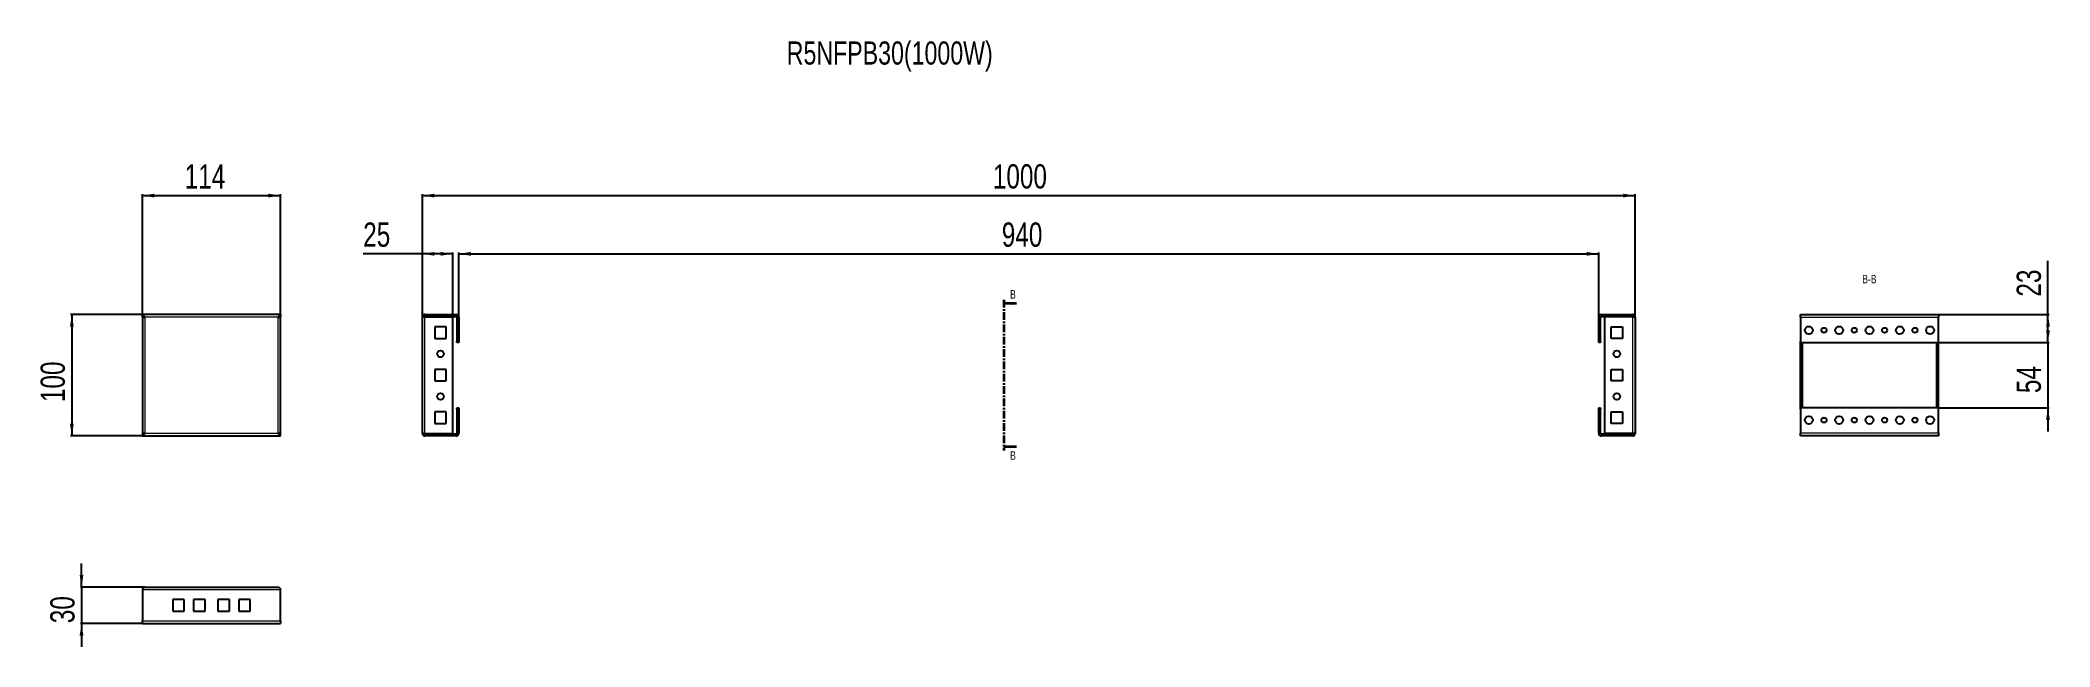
# Model space of a CAD drawing. Header units: millimetres. Extents: x 36 to 1693, y -892 to 559.
# Drawn here: x 36 to 1693, y 59 to 559 of the extents above.
import ezdxf

# ---------------------------------------------------------------- set-up
doc = ezdxf.new("R2010")
doc.units = ezdxf.units.MM
doc.linetypes.add('CENTER', pattern=[10.16, 6.35, -1.27, 1.27, -1.27])
doc.layers.add('FORMAT', color=7, linetype='Continuous')
doc.styles.add('SLDTEXTSTYLE0', font='TXT', dxfattribs={"width": 0.75})
doc.dimstyles.new('SLDDIMSTYLE0', dxfattribs={"dimtxt": 20, "dimasz": 10, "dimexe": 0, "dimexo": 0.0625, "dimgap": 5, "dimtad": 2, "dimdec": 1, "dimrnd": 1e-09, "dimzin": 12, "dimdsep": 46, "dimtxsty": 'SLDTEXTSTYLE0', "dimsah": 1, "dimcen": 0.09, "dimadec": 0, "dimazin": 3, "dimtfac": 1, "dimtofl": 0, "dimtmove": 0, "dimatfit": 3, "dimfxl": 0, "dimfrac": 2, "dimtolj": 1, "dimtzin": 12, "dimarcsym": 0})
doc.dimstyles.new('SLDDIMSTYLE1', dxfattribs={"dimtxt": 20, "dimasz": 10, "dimexe": 0, "dimexo": 0.0625, "dimgap": 5, "dimtad": 2, "dimdec": 1, "dimrnd": 1e-09, "dimzin": 12, "dimdsep": 46, "dimtxsty": 'SLDTEXTSTYLE0', "dimsah": 1, "dimcen": 0.09, "dimadec": 0, "dimazin": 3, "dimtfac": 1, "dimtmove": 0, "dimatfit": 0, "dimfxl": 0, "dimfrac": 2, "dimtolj": 1, "dimtzin": 12, "dimarcsym": 0})

# ---------------------------------------------------------------- blocks, each defined once
blk = doc.blocks.new('_D')
at = {"layer": 'FORMAT'}
for p, q in [((120.2, 330.6), (120.2, 431.6)), ((234.2, 330.6), (234.2, 431.6)), ((120.2, 430.6), (234.2, 430.6))]:
    blk.add_line(p, q, dxfattribs=at)
for points in [[(120.2, 430.6), (130.2, 429), (130.2, 432.1)], [(234.2, 430.6), (224.2, 432.1), (224.2, 429)]]:
    blk.add_solid(points, dxfattribs=at)
at = {"layer": 'FORMAT', "insert": (155.1, 456.4), "char_height": 20, "attachment_point": 1, "style": 'SLDTEXTSTYLE0'}
blk.add_mtext('114', dxfattribs=at)
blk = doc.blocks.new('_D_1')
at = {"layer": 'FORMAT'}
for p, q in [((120.2, 332.6), (61.1, 332.6)), ((62.1, 332.6), (62.1, 232.6)), ((120.2, 232.6), (61.1, 232.6))]:
    blk.add_line(p, q, dxfattribs=at)
for points in [[(62.1, 332.6), (60.5, 322.6), (63.6, 322.6)], [(62.1, 232.6), (63.6, 242.6), (60.5, 242.6)]]:
    blk.add_solid(points, dxfattribs=at)
at = {"layer": 'FORMAT', "insert": (36.3, 260.4), "char_height": 20, "attachment_point": 1, "rotation": 90, "style": 'SLDTEXTSTYLE0'}
blk.add_mtext('100', dxfattribs=at)
blk = doc.blocks.new('_D_2')
at = {"layer": 'FORMAT'}
for p, q in [((351.1, 330.5), (351.1, 431.6)), ((1351.1, 330.5), (1351.1, 431.6)), ((351.1, 430.6), (1351.1, 430.6))]:
    blk.add_line(p, q, dxfattribs=at)
for points in [[(351.1, 430.6), (361.1, 429), (361.1, 432.1)], [(1351.1, 430.6), (1341.1, 432.1), (1341.1, 429)]]:
    blk.add_solid(points, dxfattribs=at)
at = {"layer": 'FORMAT', "insert": (821.5, 456.4), "char_height": 20, "attachment_point": 1, "style": 'SLDTEXTSTYLE0'}
blk.add_mtext('1000', dxfattribs=at)
blk = doc.blocks.new('_D_3')
at = {"layer": 'FORMAT'}
for p, q in [((381.1, 330.5), (381.1, 383.6)), ((381.1, 382.6), (1321.1, 382.6)), ((1321.1, 330.5), (1321.1, 383.6))]:
    blk.add_line(p, q, dxfattribs=at)
for points in [[(381.1, 382.6), (391.1, 381), (391.1, 384.1)], [(1321.1, 382.6), (1311.1, 384.1), (1311.1, 381)]]:
    blk.add_solid(points, dxfattribs=at)
at = {"layer": 'FORMAT', "insert": (828.9, 408.4), "char_height": 20, "attachment_point": 1, "style": 'SLDTEXTSTYLE0'}
blk.add_mtext('940', dxfattribs=at)
blk = doc.blocks.new('_D_4')
at = {"layer": 'FORMAT'}
for p, q in [((351.1, 382.6), (302.3, 382.6)), ((351.1, 330.5), (351.1, 383.6)), ((376.1, 382.6), (351.1, 382.6)), ((376.1, 330.6), (376.1, 383.6))]:
    blk.add_line(p, q, dxfattribs=at)
for points in [[(351.1, 382.6), (361.1, 381), (361.1, 384.1)], [(376.1, 382.6), (366.1, 384.1), (366.1, 381)]]:
    blk.add_solid(points, dxfattribs=at)
at = {"layer": 'FORMAT', "insert": (302.3, 408.4), "char_height": 20, "attachment_point": 1, "style": 'SLDTEXTSTYLE0'}
blk.add_mtext('25', dxfattribs=at)
blk = doc.blocks.new('_D_5')
at = {"layer": 'FORMAT'}
for p, q in [((70.1, 108), (70.1, 127.3)), ((122.3, 108), (69.1, 108)), ((70.1, 108), (70.1, 78)), ((120.2, 78), (69.1, 78)), ((70.1, 78), (70.1, 58.8))]:
    blk.add_line(p, q, dxfattribs=at)
for points in [[(70.1, 108), (71.6, 118), (68.5, 118)], [(70.1, 78), (68.5, 68), (71.6, 68)]]:
    blk.add_solid(points, dxfattribs=at)
at = {"layer": 'FORMAT', "insert": (44.3, 78.2), "char_height": 20, "attachment_point": 1, "rotation": 90, "style": 'SLDTEXTSTYLE0'}
blk.add_mtext('30', dxfattribs=at)
blk = doc.blocks.new('_D_6')
at = {"layer": 'FORMAT'}
for p, q in [((1691.5, 309.6), (1691.5, 328.8)), ((1600.4, 309.6), (1692.5, 309.6)), ((1691.5, 309.6), (1691.5, 255.6)), ((1600.4, 255.6), (1692.5, 255.6)), ((1691.5, 255.6), (1691.5, 236.3))]:
    blk.add_line(p, q, dxfattribs=at)
for points in [[(1691.5, 309.6), (1693.1, 319.6), (1690, 319.6)], [(1691.5, 255.6), (1690, 245.6), (1693.1, 245.6)]]:
    blk.add_solid(points, dxfattribs=at)
at = {"layer": 'FORMAT', "insert": (1665.7, 267.8), "char_height": 20, "attachment_point": 1, "rotation": 90, "style": 'SLDTEXTSTYLE0'}
blk.add_mtext('54', dxfattribs=at)
blk = doc.blocks.new('_D_7')
at = {"layer": 'FORMAT'}
for p, q in [((1691.5, 332.6), (1691.5, 376.9)), ((1601.4, 332.6), (1692.5, 332.6)), ((1691.5, 309.6), (1691.5, 332.6)), ((1600.4, 309.6), (1692.5, 309.6))]:
    blk.add_line(p, q, dxfattribs=at)
for points in [[(1691.5, 332.6), (1690, 322.6), (1693.1, 322.6)], [(1691.5, 309.6), (1693.1, 319.6), (1690, 319.6)]]:
    blk.add_solid(points, dxfattribs=at)
at = {"layer": 'FORMAT', "insert": (1665.7, 347.3), "char_height": 20, "attachment_point": 1, "rotation": 90, "style": 'SLDTEXTSTYLE0'}
blk.add_mtext('23', dxfattribs=at)

msp = doc.modelspace()

# ---------------------------------------------------------------- linework, layer by layer
at = {"color": 7, "linetype": 'Continuous', "lineweight": 25}
for p, q in [((234.22, 332.57), (120.22, 332.57)), ((120.22, 331.07), (120.22, 332.57)), ((234.22, 332.57), (234.22, 331.07)), ((353.19, 332.57), (353.19, 331.07)), ((353.19, 332.57), (378.99, 332.57)), ((1323.19, 332.57), (1348.99, 332.57)), ((1348.99, 331.07), (1348.99, 332.57)), ((1487.35, 332.57), (1601.35, 332.57)), ((1487.35, 330.47), (1487.35, 332.57)), ((1601.35, 332.57), (1601.35, 330.47)), ((120.22, 331.07), (120.22, 330.57)), ((120.22, 330.57), (120.22, 234.57)), ((120.22, 330.57), (121.72, 330.57)), ((234.22, 330.57), (232.72, 330.57)), ((234.22, 330.57), (234.22, 331.07)), ((234.22, 234.57), (234.22, 330.57)), ((351.09, 234.67), (351.09, 330.47)), ((353.19, 331.07), (378.99, 331.07)), ((353.19, 330.57), (376.09, 330.57)), ((361.34, 322.32), (361.34, 312.82)), ((370.84, 322.32), (361.34, 322.32)), ((370.84, 312.82), (370.84, 322.32)), ((376.09, 234.57), (376.09, 330.57)), ((379.59, 330.47), (379.59, 310.57)), ((381.09, 330.47), (381.09, 310.57)), ((1321.09, 310.57), (1321.09, 330.47)), ((1322.59, 310.57), (1322.59, 330.47)), ((1323.19, 331.07), (1348.99, 331.07)), ((1326.09, 234.57), (1326.09, 330.57)), ((1348.99, 330.57), (1326.09, 330.57)), ((1331.34, 322.32), (1340.84, 322.32)), ((1331.34, 312.82), (1331.34, 322.32)), ((1340.84, 322.32), (1340.84, 312.82)), ((1351.09, 330.47), (1351.09, 234.67)), ((1487.35, 330.47), (1487.35, 310.57)), ((1601.35, 310.57), (1601.35, 330.47)), ((361.34, 312.82), (370.84, 312.82)), ((379.59, 310.57), (381.09, 310.57)), ((379.59, 309.57), (379.59, 310.57)), ((381.09, 309.57), (379.59, 309.57)), ((381.09, 310.57), (381.09, 309.57)), ((1321.09, 310.57), (1322.59, 310.57)), ((1321.09, 309.57), (1321.09, 310.57)), ((1322.59, 309.57), (1321.09, 309.57)), ((1322.59, 310.57), (1322.59, 309.57)), ((1340.84, 312.82), (1331.34, 312.82)), ((1487.35, 310.57), (1488.35, 309.57)), ((1487.35, 254.57), (1487.35, 310.57)), ((1488.35, 309.57), (1600.35, 309.57)), ((1488.85, 255.57), (1488.85, 309.57)), ((1599.85, 255.57), (1599.85, 309.57)), ((1600.35, 309.57), (1601.35, 310.57)), ((1601.35, 254.57), (1601.35, 310.57)), ((361.34, 287.32), (361.34, 277.82)), ((370.84, 287.32), (361.34, 287.32)), ((370.84, 277.82), (370.84, 287.32)), ((1331.34, 287.32), (1340.84, 287.32)), ((1331.34, 277.82), (1331.34, 287.32)), ((1340.84, 287.32), (1340.84, 277.82)), ((361.34, 277.82), (370.84, 277.82)), ((1340.84, 277.82), (1331.34, 277.82)), ((370.84, 252.32), (361.34, 252.32)), ((361.34, 252.32), (361.34, 242.82)), ((370.84, 242.82), (370.84, 252.32)), ((379.59, 254.57), (379.59, 255.57)), ((379.59, 255.57), (381.09, 255.57)), ((379.59, 254.57), (379.59, 234.67)), ((381.09, 254.57), (379.59, 254.57)), ((381.09, 255.57), (381.09, 254.57)), ((381.09, 254.57), (381.09, 234.67)), ((1321.09, 255.57), (1322.59, 255.57)), ((1321.09, 254.57), (1321.09, 255.57)), ((1321.09, 234.67), (1321.09, 254.57)), ((1322.59, 254.57), (1321.09, 254.57)), ((1322.59, 255.57), (1322.59, 254.57)), ((1322.59, 234.67), (1322.59, 254.57)), ((1331.34, 252.32), (1340.84, 252.32)), ((1331.34, 242.82), (1331.34, 252.32)), ((1340.84, 252.32), (1340.84, 242.82)), ((1488.35, 255.57), (1487.35, 254.57)), ((1487.35, 254.57), (1487.35, 234.67)), ((1600.35, 255.57), (1488.35, 255.57)), ((1601.35, 254.57), (1600.35, 255.57)), ((1601.35, 234.67), (1601.35, 254.57)), ((121.72, 234.57), (120.22, 234.57)), ((120.22, 234.57), (120.22, 234.07)), ((120.22, 234.07), (120.22, 232.57)), ((120.22, 232.57), (234.22, 232.57)), ((232.72, 234.57), (234.22, 234.57)), ((234.22, 234.07), (234.22, 234.57)), ((234.22, 232.57), (234.22, 234.07)), ((353.19, 234.57), (376.09, 234.57)), ((353.19, 232.57), (353.19, 234.07)), ((378.99, 234.07), (353.19, 234.07)), ((378.99, 232.57), (353.19, 232.57)), ((361.34, 242.82), (370.84, 242.82)), ((1348.99, 234.07), (1323.19, 234.07)), ((1348.99, 232.57), (1323.19, 232.57)), ((1348.99, 234.57), (1326.09, 234.57)), ((1340.84, 242.82), (1331.34, 242.82)), ((1348.99, 234.07), (1348.99, 232.57)), ((1487.35, 232.57), (1487.35, 234.67)), ((1601.35, 232.57), (1487.35, 232.57)), ((1601.35, 234.67), (1601.35, 232.57)), ((120.22, 105.92), (120.22, 80.12)), ((122.32, 108.02), (232.12, 108.02)), ((234.22, 80.12), (234.22, 105.92)), ((145.22, 97.77), (145.22, 88.27)), ((154.72, 97.77), (145.22, 97.77)), ((145.22, 88.27), (154.72, 88.27)), ((154.72, 88.27), (154.72, 97.77)), ((162.37, 97.77), (162.37, 88.27)), ((171.87, 97.77), (162.37, 97.77)), ((162.37, 88.27), (171.87, 88.27)), ((171.87, 88.27), (171.87, 97.77)), ((182.57, 97.77), (182.57, 88.27)), ((192.07, 97.77), (182.57, 97.77)), ((182.57, 88.27), (192.07, 88.27)), ((192.07, 88.27), (192.07, 97.77)), ((199.72, 97.77), (199.72, 88.27)), ((209.22, 97.77), (199.72, 97.77)), ((199.72, 88.27), (209.22, 88.27)), ((209.22, 88.27), (209.22, 97.77)), ((120.22, 78.02), (120.22, 80.12)), ((120.22, 78.02), (234.22, 78.02)), ((234.22, 80.12), (234.22, 78.02))]:
    msp.add_line(p, q, dxfattribs=at)
at = {"color": 8, "linetype": 'Continuous', "lineweight": 18}
for p, q in [((378.99, 331.07), (378.99, 332.57)), ((1323.19, 331.07), (1323.19, 332.57)), ((232.12, 330.47), (122.32, 330.47)), ((122.32, 330.47), (122.32, 234.67)), ((232.12, 234.67), (232.12, 330.47)), ((353.19, 234.57), (353.19, 330.57)), ((379.59, 330.47), (381.09, 330.47)), ((1322.59, 330.47), (1321.09, 330.47)), ((1348.99, 330.57), (1348.99, 234.57)), ((1487.35, 330.47), (1601.35, 330.47)), ((1489.45, 255.57), (1489.45, 309.57)), ((1599.25, 309.57), (1599.25, 255.57)), ((122.32, 234.67), (232.12, 234.67)), ((378.99, 234.07), (378.99, 232.57)), ((379.59, 234.67), (381.09, 234.67)), ((1322.59, 234.67), (1321.09, 234.67)), ((1323.19, 234.07), (1323.19, 232.57)), ((1601.35, 234.67), (1487.35, 234.67)), ((120.22, 105.92), (234.22, 105.92)), ((120.22, 80.12), (234.22, 80.12))]:
    msp.add_line(p, q, dxfattribs=at)
at = {"color": 7, "linetype": 'CENTER', "lineweight": 35}
msp.add_line((830.46, 344.57), (830.46, 220.56), dxfattribs=at)
at = {"color": 7, "linetype": 'Continuous', "lineweight": 35}
for p, q in [((841.1, 341.57), (830.46, 341.57)), ((841.1, 223.56), (830.46, 223.56))]:
    msp.add_line(p, q, dxfattribs=at)
at = {"color": 7, "linetype": 'Continuous', "lineweight": 25}
for centre, radius in [((1494.35, 319.57), 3.25), ((1506.85, 319.57), 2.1), ((1519.35, 319.57), 3.25), ((1531.85, 319.57), 2.1), ((1544.35, 319.57), 3.25), ((1556.85, 319.57), 2.1), ((1569.35, 319.57), 3.25), ((1581.85, 319.57), 2.1), ((1594.35, 319.57), 3.25), ((366.09, 300.07), 2.75), ((1336.09, 300.07), 2.75), ((366.09, 265.07), 2.75), ((1336.09, 265.07), 2.75), ((1494.35, 245.57), 3.25), ((1519.35, 245.57), 3.25), ((1544.35, 245.57), 3.25), ((1569.35, 245.57), 3.25), ((1594.35, 245.57), 3.25), ((1506.85, 245.57), 2.1), ((1531.85, 245.57), 2.1), ((1556.85, 245.57), 2.1), ((1581.85, 245.57), 2.1)]:
    msp.add_circle(centre, radius, dxfattribs=at)
for centre, radius, start, end in [((378.99, 330.47), 2.1, 0, 90), ((1323.19, 330.47), 2.1, 90, 180), ((378.99, 330.47), 0.6, 0, 90), ((1323.19, 330.47), 0.6, 90, 180), ((378.99, 234.67), 2.1, 270, 0), ((378.99, 234.67), 0.6, 270, 360), ((1323.19, 234.67), 2.1, 180, 270), ((1323.19, 234.67), 0.6, 180, 270)]:
    msp.add_arc(centre, radius, start, end, dxfattribs=at)
for points, knots in [([(122.32, 330.47), (122.14, 330.75), (121.78, 331.31), (121.25, 332.01), (120.73, 332.48), (120.38, 332.54), (120.22, 332.57)], [0, 0, 0, 0, 0.2547527, 0.5096447, 0.7645377, 1, 1, 1, 1]), ([(1351.09, 330.47), (1351.06, 330.75), (1350.99, 331.31), (1350.49, 332.01), (1349.79, 332.48), (1349.25, 332.54), (1348.99, 332.57)], [0, 0, 0, 0, 0.2547527, 0.5096447, 0.7645377, 1, 1, 1, 1]), ([(122.32, 330.47), (122.14, 330.55), (121.77, 330.71), (121.08, 330.98), (120.56, 331.03), (120.22, 331.07)], [0, 0, 0, 0, 0.2598775, 0.5197391, 1, 1, 1, 1]), ([(1349.59, 330.47), (1349.58, 330.55), (1349.56, 330.71), (1349.37, 330.98), (1349.14, 331.03), (1348.99, 331.07)], [0, 0, 0, 0, 0.2598775, 0.5197391, 1, 1, 1, 1]), ([(232.12, 108.02), (232.3, 107.99), (232.65, 107.92), (233.19, 107.42), (233.71, 106.72), (234.06, 106.18), (234.22, 105.92)], [0, 0, 0, 0, 0.2547527, 0.5096447, 0.7645377, 1, 1, 1, 1])]:
    msp.add_open_spline(points, degree=3, knots=knots, dxfattribs=at)
for points in [[(234.22, 332.57), (234.04, 332.53), (233.69, 332.47), (233.17, 331.99), (232.64, 331.29), (232.29, 330.74), (232.12, 330.47)], [(353.19, 332.57), (352.92, 332.53), (352.37, 332.47), (351.67, 331.99), (351.19, 331.29), (351.12, 330.74), (351.09, 330.47)], [(120.22, 330.57), (120.25, 330.56), (120.31, 330.54), (120.8, 330.52), (121.49, 330.49), (122.04, 330.47), (122.32, 330.47)], [(234.22, 331.07), (233.87, 331.03), (233.17, 330.95), (232.47, 330.63), (232.12, 330.47)], [(232.12, 330.47), (232.39, 330.47), (232.95, 330.49), (233.64, 330.52), (234.13, 330.54), (234.19, 330.56), (234.22, 330.57)], [(351.09, 330.47), (351.12, 330.47), (351.19, 330.49), (351.67, 330.52), (352.37, 330.54), (352.92, 330.56), (353.19, 330.57)], [(353.19, 331.07), (353.03, 331.03), (352.7, 330.95), (352.63, 330.63), (352.59, 330.47)], [(1348.99, 330.57), (1349.27, 330.56), (1349.82, 330.54), (1350.51, 330.52), (1351, 330.49), (1351.06, 330.47), (1351.09, 330.47)], [(120.22, 234.07), (120.57, 234.1), (121.27, 234.18), (121.97, 234.5), (122.32, 234.67)], [(120.22, 232.57), (120.39, 232.6), (120.74, 232.66), (121.27, 233.15), (121.79, 233.84), (122.14, 234.39), (122.32, 234.67)], [(122.32, 234.67), (122.04, 234.66), (121.49, 234.64), (120.8, 234.62), (120.31, 234.59), (120.25, 234.57), (120.22, 234.57)], [(232.12, 234.67), (232.29, 234.39), (232.64, 233.84), (233.17, 233.15), (233.69, 232.66), (234.04, 232.6), (234.22, 232.57)], [(234.22, 234.57), (234.19, 234.57), (234.13, 234.59), (233.64, 234.62), (232.95, 234.64), (232.39, 234.66), (232.12, 234.67)], [(232.12, 234.67), (232.47, 234.5), (233.17, 234.18), (233.87, 234.1), (234.22, 234.07)], [(353.19, 234.57), (352.92, 234.57), (352.37, 234.59), (351.67, 234.62), (351.19, 234.64), (351.12, 234.66), (351.09, 234.67)], [(351.09, 234.67), (351.12, 234.39), (351.19, 233.84), (351.67, 233.15), (352.37, 232.66), (352.92, 232.6), (353.19, 232.57)], [(352.59, 234.67), (352.63, 234.5), (352.7, 234.18), (353.03, 234.1), (353.19, 234.07)], [(1351.09, 234.67), (1351.06, 234.66), (1351, 234.64), (1350.51, 234.62), (1349.82, 234.59), (1349.27, 234.57), (1348.99, 234.57)], [(1348.99, 234.07), (1349.15, 234.1), (1349.48, 234.18), (1349.55, 234.5), (1349.59, 234.67)], [(1348.99, 232.57), (1349.27, 232.6), (1349.82, 232.66), (1350.51, 233.15), (1351, 233.84), (1351.06, 234.39), (1351.09, 234.67)], [(120.22, 105.92), (120.39, 106.19), (120.74, 106.75), (121.27, 107.44), (121.79, 107.92), (122.14, 107.99), (122.32, 108.02)]]:
    msp.add_open_spline(points, degree=3, dxfattribs=at)
at = {"color": 7, "linetype": 'Continuous', "lineweight": 35}
for points in [[(830.46, 341.57), (837.46, 340.45), (837.46, 342.69)], [(830.46, 223.56), (837.46, 222.44), (837.46, 224.68)]]:
    msp.add_solid(points, dxfattribs=at)

# ---------------------------------------------------------------- texts
at = {"color": 7, "linetype": 'Continuous', "char_height": 7, "attachment_point": 1, "style": 'SLDTEXTSTYLE0'}
for insert in [(835.76, 352.67), (835.76, 219.87)]:
    msp.add_mtext('B', dxfattribs=dict(at, insert=insert))
at = {"layer": 'FORMAT', "style": 'SLDTEXTSTYLE0'}
for s, insert, char_height, attachment_point in [('R5NFPB30(1000W)', (651.55, 557.57), 19.05, 1), ('B-B', (1544.3, 365.26), 7, 2)]:
    msp.add_mtext(s, dxfattribs=dict(at, insert=insert, char_height=char_height, attachment_point=attachment_point))

# ---------------------------------------------------------------- dimensions: what is measured, and where the dimension line sits
at = {"layer": 'FORMAT'}
for base, p1, p2, picture, middle in [((234.22, 430.57), (120.22, 330.57), (234.22, 330.57), '_D', (177.22, 430.57)), ((1351.09, 430.57), (351.09, 330.47), (1351.09, 330.47), '_D_2', (851.09, 430.57)), ((351.09, 382.57), (376.09, 330.57), (351.09, 330.47), '_D_4', (317.09, 382.57)), ((1321.09, 382.57), (381.09, 330.47), (1321.09, 330.47), '_D_3', (851.09, 382.57))]:
    dim = msp.add_linear_dim(base=base, p1=p1, p2=p2, dimstyle='SLDDIMSTYLE0', dxfattribs=at)
    dim.commit()
    dim.dimension.update_dxf_attribs({"geometry": picture, "text_midpoint": middle, "dimtype": 160})
for base, p1, p2, dimstyle, picture, middle in [((1691.51, 332.57), (1600.35, 309.57), (1601.35, 332.57), 'SLDDIMSTYLE0', '_D_7', (1691.51, 362.11)), ((62.05, 232.57), (120.22, 332.57), (120.22, 232.57), 'SLDDIMSTYLE0', '_D_1', (62.05, 282.57)), ((1691.51, 255.57), (1600.35, 309.57), (1600.35, 255.57), 'SLDDIMSTYLE1', '_D_6', (1691.51, 282.57)), ((70.05, 78.02), (122.32, 108.02), (120.22, 78.02), 'SLDDIMSTYLE1', '_D_5', (70.05, 93.02))]:
    dim = msp.add_linear_dim(base=base, p1=p1, p2=p2, angle=90, dimstyle=dimstyle, dxfattribs=at)
    dim.commit()
    dim.dimension.update_dxf_attribs({"geometry": picture, "text_midpoint": middle, "dimtype": 160})

doc.saveas('drawing.dxf')
